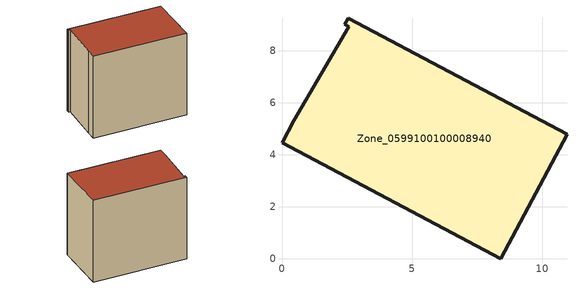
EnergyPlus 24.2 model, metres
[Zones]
Zone_0599100100008940
 floor ground (C_G): 0.45,5.31 2.57,8.92 2.41,9.01 2.54,9.25 10.95,4.78 8.41,0 0,4.46 z0
 wall outside (C_F): 10.95,4.78 2.54,9.25 2.41,9.01 2.57,8.92 0.45,5.31 0,4.46 8.41,0 10.95,4.78 z0:8.72
 roof outside (C_R): 2.57,8.92 0.45,5.31 0,4.46 8.41,0 10.95,4.78 2.54,9.25 2.41,9.01 z8.72
[BUILDING]
Pand.0599100100008940: North Axis=0; Terrain=City; Loads Convergence Tolerance Value=0.04; Temperature Convergence Tolerance Value=0.4; Solar Distribution=FullExterior; Maximum Number of Warmup Days=25; Minimum Number of Warmup Days=1
[Site:Location]
Rotterdam.The.Hague.AP_ZH_NLD Design_Conditions: Latitude=51.96; Longitude=4.45; Time Zone=1; Elevation=-4.5
[SITE:GROUNDTEMPERATURE:BUILDINGSURFACE]
18, 18, 18, 18, 18, 18, 18, 18, 18, 18, 18, 18
[MATERIAL] Thermal Absorptance=0.9; Solar Absorptance=0.7; Visible Absorptance=0.7
Name | Roughness | Thickness | Conductivity | Density | Specific Heat
G.TI.2006-2014 | MediumSmooth | 0.15 | 0.06 | 540 | 1210
F.TI.2006-2014 | Rough | 0.3 | 0.12 | 1920 | 840
R.TI.2006-2014 | MediumRough | 0.2 | 0.08 | 1500 | 1000
[CONSTRUCTION]
C_G: G.TI.2006-2014
C_F: F.TI.2006-2014
C_R: R.TI.2006-2014
[ZONE]
Zone_0599100100008940: Type=1; Multiplier=1; Ceiling Height=Autocalculate; Volume=Autocalculate; Floor Area=autocalculate; Part of Total Floor Area=Yes
[ZONEINFILTRATION:DESIGNFLOWRATE]
Infil_Zone_0599100100008940: Zone or ZoneList or Space or SpaceList=Zone_0599100100008940; Schedule=AlwaysOn; Design Flow Rate Calculation Method=Flow/Area; Flow Rate per Floor Area=0.0015; Constant Term Coefficient=1; Temperature Term Coefficient=0; Velocity Term Coefficient=0; Velocity Squared Term Coefficient=0
[HVACTEMPLATE:ZONE:IDEALLOADSAIRSYSTEM]
Zone_0599100100008940: Maximum Heating Supply Air Temperature=50; Minimum Cooling Supply Air Temperature=13; Maximum Heating Supply Air Humidity Ratio=0.0156; Minimum Cooling Supply Air Humidity Ratio=0.0077; Heating Limit=NoLimit; Cooling Limit=NoLimit; Dehumidification Control Type=ConstantSensibleHeatRatio; Cooling Sensible Heat Ratio=0.7; Dehumidification Setpoint=60; Humidification Control Type=None; Humidification Setpoint=30; Outdoor Air Method=None; Outdoor Air Flow Rate per Person=0.00944; Outdoor Air Flow Rate per Zone Floor Area=0; Outdoor Air Flow Rate per Zone=0; Demand Controlled Ventilation Type=None; Outdoor Air Economizer Type=NoEconomizer; Heat Recovery Type=None; Sensible Heat Recovery Effectiveness=0.7; Latent Heat Recovery Effectiveness=0.65
[ZONECONTROL:THERMOSTAT]
ThermostatControl_Zone_0599100100008940: Zone or ZoneList=Zone_0599100100008940; Control Type Schedule=DualSetpointControlType; Control 1=Thermostat_Zone_0599100100008940; Temperature Difference Between Cutout And Setpoint=0
[THERMOSTATSETPOINT:DUALSETPOINT]
Thermostat_Zone_0599100100008940: Heating Setpoint Temperature Schedule=HeatingSetpoint_Zone_0599100100008940; Cooling Setpoint Temperature Schedule=CoolingSetpoint_Zone_0599100100008940
[SCHEDULE:COMPACT]
HeatingSetpoint_Zone_0599100100008940: Through: 12/31, For: AllDays, Until: 24:00, 21
CoolingSetpoint_Zone_0599100100008940: Through: 12/31, For: AllDays, Until: 24:00, 24
DualSetpointControlType: Through: 12/31, For: AllDays, Until: 24:00, 4
AlwaysOn: Through: 12/31, For: AllDays, Until: 24:00, 1
